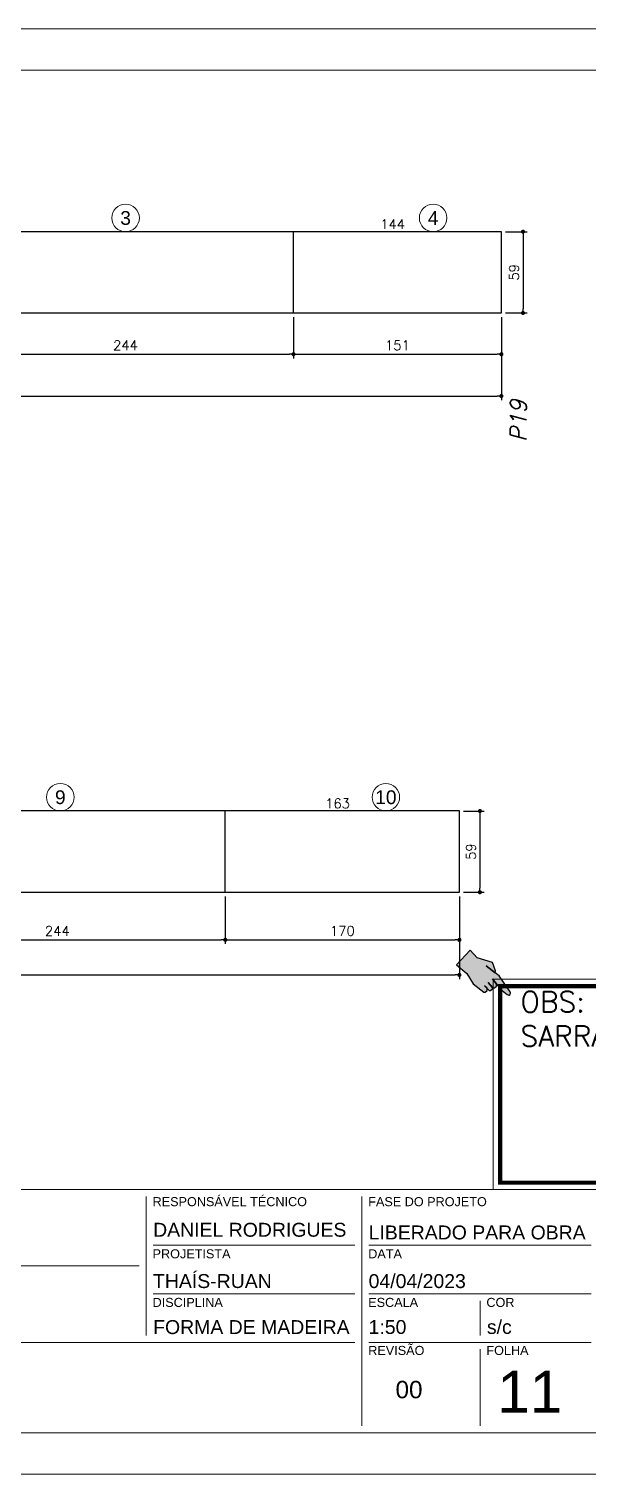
# Model space of a CAD drawing. Extents: x -20676 to 4767, y -817 to 14640.
# Drawn here: x -15244 to -14837, y 6382 to 7432 of the extents above; entities that cross this region are included whole.
import ezdxf
from ezdxf.enums import TextEntityAlignment as Align
from ezdxf.lldxf.tags import DXFTag

# ---------------------------------------------------------------- set-up
doc = ezdxf.new("R2010")
doc.units = 0
doc.header["$PDMODE"] = 2
doc.header["$PDSIZE"] = 10
doc.linetypes.add('CABLIN', pattern=[0.35, 0.25, -0.1])
doc.layers.get('0').update_dxf_attribs({"lineweight": 13})
doc.layers.get('Defpoints').update_dxf_attribs({"lineweight": 13})
for name, color, linetype, lineweight in [('contorno de painel', 7, 'Continuous', 13), ('cotas', 4, 'Continuous', 13), ('FOLHA MB', 7, 'Continuous', 13), ('HACHURACONCRETO', 7, 'Continuous', 13), ('Romaneio', 1, 'Continuous', 13), ('texto de viga', 7, 'Continuous', 13)]:
    doc.layers.add(name, color=color, linetype=linetype, lineweight=lineweight)
for name, color, linetype in [('Cota Sarrafo', 180, 'Continuous'), ('Painéis', 200, 'Continuous'), ('REGUA-80', 111, 'Continuous'), ('va165-sec', 5, 'DASHED')]:
    doc.layers.add(name, color=color, linetype=linetype)
doc.styles.add('ARIAL', font='arial.ttf', dxfattribs={"oblique": 15, "height": 25})
doc.styles.add('MB_C01', font='arial.ttf', dxfattribs={"height": 1.3})
doc.styles.add('MB_C02', font='arial.ttf', dxfattribs={"height": 2})
doc.styles.add('MB_C03', font='arial.ttf', dxfattribs={"height": 2.5})
doc.styles.add('MB_C04', font='arial.ttf', dxfattribs={"height": 6})
doc.styles.add('REGUA-120', font='ROMANS.shx', dxfattribs={"height": 15})
doc.styles.add('ROMANS', font='romans.shx')
tags = doc.linetypes.add('DASHED', pattern=[0.75, 0.5, -0.25]).pattern_tags.tags
tags[6:7] = [DXFTag(74, 4), DXFTag(75, 0), DXFTag(340, '0'), DXFTag(46, 1.0), DXFTag(50, 0.0), DXFTag(44, 0.0), DXFTag(45, 0.0)]
tags[4:5] = [DXFTag(74, 4), DXFTag(75, 0), DXFTag(340, '0'), DXFTag(46, 1.0), DXFTag(50, 0.0), DXFTag(44, 0.0), DXFTag(45, 0.0)]
doc.dimstyles.new('PAINEL', dxfattribs={"dimtxt": 7, "dimasz": 3, "dimexe": 3, "dimexo": 3, "dimgap": 3, "dimtad": 1, "dimdec": 1, "dimzin": 12, "dimdsep": 46, "dimtxsty": 'ROMANS', "dimblk": 'DOT', "dimcen": 0, "dimclrd": 4, "dimclre": 4, "dimclrt": 240, "dimadec": 1, "dimazin": 3, "dimtfac": 1, "dimtdec": 1, "dimtmove": 0, "dimatfit": 3, "dimfxl": 0, "dimtolj": 1, "dimtzin": 12, "dimarcsym": 0})
doc.dimstyles.new('projeto2', dxfattribs={"dimtxt": 7, "dimasz": 5, "dimexe": 1.25, "dimexo": 2.5, "dimgap": 2, "dimtad": 1, "dimdec": 1, "dimdsep": 46, "dimtxsty": 'ROMANS', "dimblk": 'OBLIQUE', "dimcen": 10, "dimdle": 1, "dimse1": 1, "dimse2": 1, "dimsd1": 1, "dimsd2": 1, "dimclrd": 256, "dimclre": 256, "dimclrt": 3, "dimadec": 0, "dimazin": 0, "dimtfac": 1, "dimtdec": 1, "dimtmove": 0, "dimatfit": 3, "dimldrblk": 'OBLIQUE', "dimfxl": 0, "dimlwd": -1, "dimlwe": -1, "dimarcsym": 0})

# ---------------------------------------------------------------- blocks, each defined once
blk = doc.blocks.new('A$Ceb89ac90')
at = {"color": 1}
for p, q in [((1086.3, 356.7), (70, 356.7)), ((763, 351.7), (763, 250.7)), ((919.6, 351.7), (919.6, 185)), ((914.6, 316.3), (768.1, 316.3)), ((1086.3, 316.3), (924.7, 316.3)), ((758, 301.2), (440.7, 301.2)), ((914.6, 281), (768.1, 281)), ((1086.3, 281), (924.7, 281)), ((1005.5, 275.9), (1005.5, 250.7)), ((914.6, 245.6), (440.7, 245.6)), ((1086.3, 245.6), (924.7, 245.6)), ((1005.5, 240.6), (1005.5, 185))]:
    blk.add_line(p, q, dxfattribs=at)
for points in [[(0, 1199.9), (0, 149.9), (1485, 149.9), (1485, 1199.9)], [(70, 1169.9), (70, 179.9), (1455, 179.9), (1455, 1169.9)]]:
    blk.add_lwpolyline(points, close=True, dxfattribs=at)
at = {"color": 6, "style": 'MB_C01'}
for s, height, p in [('RESPONSÁVEL TÉCNICO', 6.566, (767.7, 344.6)), ('FASE DO PROJETO', 6.566, (924.3, 344.6)), ('PROJETISTA', 6.57, (767.7, 306.7)), ('DATA', 6.57, (924.3, 306.7)), ('DISCIPLINA', 6.57, (767.7, 271.4)), ('ESCALA', 6.57, (924.3, 271.4)), ('COR', 6.57, (1010.1, 271.4)), ('REVISÃO', 6.57, (924.3, 236.5)), ('FOLHA', 6.57, (1010.1, 236.5))]:
    blk.add_text(s, height=height, dxfattribs=at).set_placement(p)
at = {"color": 5, "style": 'MB_C02'}
for s, p in [('DANIEL RODRIGUES', (768.1, 322.4)), ('FORMA DE MADEIRA', (768.1, 251.7))]:
    blk.add_text(s, height=10.102, dxfattribs=at).set_placement(p)
at = {"color": 5}
for tag, p, height, style in [('REV_05', (1103.1, 338.1), 10.1, 'MB_C02'), ('DATA_REV_05', (1151.5, 337.9), 10.1, 'MB_C02'), ('INFO_REV_05', (1228.1, 337.9), 10.1, 'MB_C02'), ('CLIENTE', (449.7, 328.8), 12.6, 'MB_C03'), ('FASE', (924.6, 320.5), 10.1, 'MB_C02'), ('REV_04', (1103.1, 312.8), 10.1, 'MB_C02'), ('DATA_REV_04', (1151.5, 312.7), 10.1, 'MB_C02'), ('INFO_REV_04', (1228.1, 312.7), 10.1, 'MB_C02'), ('PROJETISTA', (768, 285.1), 10.1, 'MB_C02'), ('DATA', (924.6, 285.1), 10.1, 'MB_C02'), ('REV_03', (1103.1, 287.6), 10.1, 'MB_C02'), ('DATA_REV_03', (1151.5, 287.4), 10.1, 'MB_C02'), ('INFO_REV_03', (1228.1, 287.4), 10.1, 'MB_C02'), ('OBRA', (449.7, 273.3), 12.6, 'MB_C03'), ('REV_02', (1103.1, 262.3), 10.1, 'MB_C02'), ('DATA_REV_02', (1151.5, 262.1), 10.1, 'MB_C02'), ('INFO_REV_02', (1228.1, 262.1), 10.1, 'MB_C02'), ('ESC', (924.6, 251.8), 10.1, 'MB_C02'), ('COR', (1010.5, 251.8), 10.1, 'MB_C02'), ('REV_01', (1103.1, 237.1), 10.1, 'MB_C02'), ('DATA_REV_01', (1151.5, 236.9), 10.1, 'MB_C02'), ('INFO_REV_01', (1228.1, 236.9), 10.1, 'MB_C02'), ('PAVIMENTO', (449.7, 215.3), 12.6, 'MB_C03'), ('FL', (1018.1, 194.7), 30.3, 'MB_C04'), ('REV_00', (1103.1, 211.8), 10.1, 'MB_C02'), ('DATA_REV_00', (1151.5, 211.6), 10.1, 'MB_C02'), ('EMISSÃO_INICIAL', (1228.1, 211.6), 10.1, 'MB_C02'), ('REV', (944.1, 205), 12.6, 'MB_C03')]:
    blk.add_attdef(tag, p, '', height=height, dxfattribs=dict(at, style=style))
at = {"color": 6, "style": 'MB_C02'}
for tag, p in [('ENDEREÇO_CLIENTE', (449.7, 307.8)), ('ENDEREÇO_OBRA', (449.7, 252.7)), ('TIPO_DE_PROJETO', (449.7, 192.3))]:
    blk.add_attdef(tag, p, '', height=10.1, dxfattribs=at)
blk = doc.blocks.new('INDICADOR')
at = {"layer": 'va165-sec', "ltscale": 100}
blk.add_hatch(color=61, dxfattribs=at).paths.add_polyline_path([(-59.7, -24.5), (-37.5, -24.3), (-35.4, -22.8), (-34.7, -18.5), (-36.9, -15.9), (-32.1, -16.5), (-29.9, -15.1), (-29.3, -11.2), (-31.5, -8.9), (-29.5, -9.3), (-27.5, -7.7), (-26.6, -3.4), (-28.9, -0.4), (-18.5, -2.8), (-3.7, -3.1), (-0.7, -1.9), (0, 0), (-1.3, 2.8), (-2.9, 3.5), (-33.7, 13.2), (-42.6, 13.1), (-44, 16), (-56.7, 23.9), (-82.1, 13.8), (-99.5, 16.7), (-102.1, -17), (-79.1, -17.5)])
at = {"layer": 'REGUA-80', "color": 1}
blk.add_lwpolyline([(-102.1, -17), (-79.1, -17.5), (-59.7, -24.5), (-37.5, -24.3), (-35.4, -22.8), (-34.7, -18.5), (-36.9, -15.9), (-43.1, -15.1), (-32.1, -16.5), (-29.9, -15.1), (-29.3, -11.2), (-31.5, -8.9), (-41.5, -7), (-29.5, -9.3), (-27.5, -7.7), (-26.6, -3.4), (-28.9, -0.4), (-39.8, 2.2), (-18.5, -2.8), (-3.7, -3.1), (-0.7, -1.9), (0, 0), (-1.3, 2.8), (-2.9, 3.5), (-33.7, 13.2), (-42.6, 13.1), (-61.9, 12.9), (-42.6, 13.1), (-44, 16), (-56.7, 23.9), (-82.1, 13.8), (-99.5, 16.7), (-102.1, -17)], dxfattribs=at)
blk = doc.blocks.new('DEDADA')
at = {"linetype": 'Continuous', "ltscale": 100, "xscale": 0.5000000000004939, "yscale": 0.5000000000004939, "zscale": 0.5000000000004939, "rotation": 321.5463332659798}
blk.add_blockref('INDICADOR', (63.1, 17), dxfattribs=at)
blk = doc.blocks.new('FDSFSDFSDF')
at = {"layer": 'HACHURACONCRETO'}
h = blk.add_hatch(color=1, dxfattribs=at)
h.dxf.hatch_style = 1
h.paths.add_polyline_path([(-20956.4, 7327.5), (-20960.7, 7328.3), (-20960.7, 7307.2), (-20956.4, 7306.3)], flags=17)
h.paths.add_polyline_path([(-20951, 7329.3), (-20956.4, 7327.5), (-20956.4, 7306.3), (-20961.8, 7304.5), (-20953.7, 7289.8), (-20945.6, 7310), (-20951, 7308.2)])
h.paths.add_polyline_path([(-20961.8, 7304.5), (-20966.1, 7305.3), (-20958, 7290.7), (-20953.7, 7289.8)])
h.paths.add_polyline_path([(-20956.4, 7306.3), (-20960.7, 7307.2), (-20966.1, 7305.3), (-20961.8, 7304.5)])
h.paths.add_polyline_path([(-20945.6, 7310), (-20949.9, 7310.8), (-20951, 7310.4), (-20951, 7308.2)], flags=17)
h.paths.add_polyline_path([(-20951, 7329.3), (-20955.3, 7330.1), (-20960.7, 7328.3), (-20956.4, 7327.5)])
h = blk.add_hatch(color=253, dxfattribs=at)
h.dxf.hatch_style = 1
h.paths.add_polyline_path([(-20876.3, 7294.9), (-20913.5, 7302), (-21015.7, 7267.8), (-20978.5, 7260.6)])
h.paths.add_polyline_path([(-21015.7, 7267.8), (-21015.7, 7263.5), (-20978.5, 7256.4), (-20978.5, 7260.6)])
h.paths.add_polyline_path([(-20876.3, 7290.6), (-20876.3, 7294.9), (-20978.5, 7260.6), (-20978.5, 7256.4)])
h = blk.add_hatch(dxfattribs=at)
h.set_pattern_fill('ANSI31', color=252, scale=0.409149, angle=150)
h.set_pattern_definition([(195, (7609.989, -2957.4306), (0.336218163, -1.254783266), [])])
h.paths.add_polyline_path([(-20992.2, 7258.9), (-20992.2, 7259), (-21002, 7260.9), (-21002, 7255.6)])
h.paths.add_polyline_path([(-20876.3, 7285.4), (-20876.3, 7290.6), (-20978.5, 7256.4), (-20978.5, 7251.1)])
h = blk.add_hatch(dxfattribs=at)
h.set_pattern_fill('ANSI31', color=252, scale=0.409149)
h.set_pattern_definition([(45, (7609.989, -2957.4306), (-0.918565103, 0.918565103), [])])
h.paths.add_polyline_path([(-21002, 7260.9), (-21015.7, 7263.5), (-21015.7, 7258.3), (-21002, 7255.6)])
h.paths.add_polyline_path([(-20978.5, 7256.4), (-20992.2, 7259), (-20992.2, 7253.8), (-20978.5, 7251.1)])
at = {"color": 0, "linetype": 'Continuous', "lineweight": 0, "extrusion": (5.55112e-17, 0.967349, 0.253449)}
for p, q in [((-20960.7, 7328.3), (-20955.3, 7330.1)), ((-20951, 7329.3), (-20956.4, 7327.5)), ((-20951, 7329.3), (-20955.3, 7330.1)), ((-20951, 7308.2), (-20951, 7329.3)), ((-20956.4, 7327.5), (-20960.7, 7328.3)), ((-20960.7, 7307.2), (-20960.7, 7328.3)), ((-20956.4, 7327.5), (-20956.4, 7306.3)), ((-20953.7, 7289.8), (-20945.6, 7310)), ((-20951, 7310.4), (-20949.9, 7310.8)), ((-20945.6, 7310), (-20951, 7308.2)), ((-20945.6, 7310), (-20949.9, 7310.8)), ((-20913.5, 7302), (-21015.7, 7267.8)), ((-20966.1, 7305.3), (-20960.7, 7307.2)), ((-20961.8, 7304.5), (-20966.1, 7305.3)), ((-20958, 7290.7), (-20966.1, 7305.3)), ((-20956.4, 7306.3), (-20961.8, 7304.5)), ((-20961.8, 7304.5), (-20953.7, 7289.8)), ((-20956.4, 7306.3), (-20960.7, 7307.2)), ((-20876.3, 7294.9), (-20913.5, 7302)), ((-20978.5, 7260.6), (-20876.3, 7294.9)), ((-20876.3, 7290.6), (-20978.5, 7256.4)), ((-20876.3, 7290.6), (-20978.5, 7256.4)), ((-20953.7, 7289.8), (-20958, 7290.7)), ((-20876.3, 7290.6), (-20876.3, 7294.9)), ((-20876.3, 7290.6), (-20876.3, 7285.4)), ((-20876.3, 7285.4), (-20978.5, 7251.1)), ((-21015.7, 7267.8), (-20978.5, 7260.6)), ((-21015.7, 7263.5), (-21015.7, 7267.8)), ((-21015.7, 7263.5), (-21015.7, 7258.3)), ((-21015.7, 7263.5), (-21002, 7260.9)), ((-20978.5, 7256.4), (-21015.7, 7263.5)), ((-21002, 7255.6), (-21015.7, 7258.3)), ((-21002, 7260.9), (-21002, 7255.6)), ((-20992.2, 7258.9), (-21002, 7255.6)), ((-20978.5, 7256.4), (-20992.2, 7259)), ((-20992.2, 7259), (-20992.2, 7253.8)), ((-20978.5, 7256.4), (-20978.5, 7260.6)), ((-20978.5, 7256.4), (-20978.5, 7251.1)), ((-20978.5, 7251.1), (-20992.2, 7253.8))]:
    blk.add_line(p, q, dxfattribs=at)
blk.add_lwpolyline([(-21164.5, 7392.8), (-20724.6, 7392.8), (-20724.6, 7240), (-21164.5, 7240)], close=True)
at = {"const_width": 3}
blk.add_lwpolyline([(-21159.5, 7387.8), (-20729.6, 7387.8), (-20729.6, 7245), (-21159.5, 7245)], close=True, dxfattribs=at)
at = {"lineweight": 5, "xscale": 0.8622490710097133, "yscale": 0.8622490710097133, "zscale": 0.2874163570032379}
blk.add_blockref('DEDADA', (-21206.7, 7367), dxfattribs=at)
at = {"layer": 'contorno de painel', "linetype": 'CABLIN', "insert": (-21144.8, 7383.9), "char_height": 15, "attachment_point": 1, "style": 'ROMANS'}
blk.add_mtext_dynamic_manual_height_columns('OBS: VISTA DO PAINEL "POR CIMA" (O SARRAFO ESTÁ "POR BAIXO")', width=429.807, gutter_width=45, heights=[0], dxfattribs=at)
blk = doc.blocks.new('_Dot')
at = {"color": 0, "linetype": 'ByBlock', "lineweight": -2}
blk.add_line((-0.5, 0), (-1, 0), dxfattribs=at)
at = {"color": 0, "linetype": 'ByBlock', "const_width": 0.5}
blk.add_lwpolyline([(-0.25, 0, 1), (0.25, 0, 1)], format="xyb", close=True, dxfattribs=at)
blk = doc.blocks.new('*D834')
at = {"layer": 'cotas', "color": 4, "lineweight": -2, "transparency": 16777216}
for p, q in [((-15783.4, 7222.9), (-15783.4, 7162.5)), ((-14900.4, 7222.9), (-14900.4, 7162.5)), ((-15780.4, 7165.5), (-14903.4, 7165.5))]:
    blk.add_line(p, q, dxfattribs=at)
at = {"layer": 'Defpoints', "color": 0, "transparency": 16777216}
for p in [(-15783.4, 7225.9), (-14900.4, 7225.9), (-14900.4, 7165.5)]:
    blk.add_point(p, dxfattribs=at)
at = {"layer": 'cotas', "color": 4, "lineweight": -2, "transparency": 16777216, "xscale": 3, "yscale": 3, "zscale": 3, "rotation": 180}
blk.add_blockref('_Dot', (-15783.4, 7165.5), dxfattribs=at)
at = {"layer": 'cotas', "color": 4, "lineweight": -2, "transparency": 16777216, "xscale": 3, "yscale": 3, "zscale": 3}
blk.add_blockref('_Dot', (-14900.4, 7165.5), dxfattribs=at)
at = {"layer": 'cotas', "color": 240, "transparency": 16777216, "insert": (-15341.9, 7172), "char_height": 7, "attachment_point": 5, "style": 'ROMANS'}
blk.add_mtext('\\A1;883', dxfattribs=at)
blk = doc.blocks.new('*D837')
at = {"layer": 'cotas', "color": 4, "lineweight": -2, "transparency": 16777216}
for p, q in [((-15295.4, 7222.9), (-15295.4, 7192.9)), ((-15051.4, 7222.9), (-15051.4, 7192.9)), ((-15292.4, 7195.9), (-15054.4, 7195.9))]:
    blk.add_line(p, q, dxfattribs=at)
at = {"layer": 'Defpoints', "color": 0, "transparency": 16777216}
for p in [(-15295.4, 7225.9), (-15051.4, 7225.9), (-15051.4, 7195.9)]:
    blk.add_point(p, dxfattribs=at)
at = {"layer": 'cotas', "color": 4, "lineweight": -2, "transparency": 16777216, "xscale": 3, "yscale": 3, "zscale": 3, "rotation": 180}
blk.add_blockref('_Dot', (-15295.4, 7195.9), dxfattribs=at)
at = {"layer": 'cotas', "color": 4, "lineweight": -2, "transparency": 16777216, "xscale": 3, "yscale": 3, "zscale": 3}
blk.add_blockref('_Dot', (-15051.4, 7195.9), dxfattribs=at)
at = {"layer": 'cotas', "color": 240, "transparency": 16777216, "insert": (-15173.4, 7202.4), "char_height": 7, "attachment_point": 5, "style": 'ROMANS'}
blk.add_mtext('\\A1;244', dxfattribs=at)
blk = doc.blocks.new('*D838')
at = {"layer": 'cotas', "color": 4, "lineweight": -2, "transparency": 16777216}
for p, q in [((-15051.4, 7222.9), (-15051.4, 7192.9)), ((-14900.4, 7222.9), (-14900.4, 7192.9)), ((-15048.4, 7195.9), (-14903.4, 7195.9))]:
    blk.add_line(p, q, dxfattribs=at)
at = {"layer": 'Defpoints', "color": 0, "transparency": 16777216}
for p in [(-15051.4, 7225.9), (-14900.4, 7225.9), (-14900.4, 7195.9)]:
    blk.add_point(p, dxfattribs=at)
at = {"layer": 'cotas', "color": 4, "lineweight": -2, "transparency": 16777216, "xscale": 3, "yscale": 3, "zscale": 3, "rotation": 180}
blk.add_blockref('_Dot', (-15051.4, 7195.9), dxfattribs=at)
at = {"layer": 'cotas', "color": 4, "lineweight": -2, "transparency": 16777216, "xscale": 3, "yscale": 3, "zscale": 3}
blk.add_blockref('_Dot', (-14900.4, 7195.9), dxfattribs=at)
at = {"layer": 'cotas', "color": 240, "transparency": 16777216, "insert": (-14975.9, 7202.4), "char_height": 7, "attachment_point": 5, "style": 'ROMANS'}
blk.add_mtext('\\A1;151', dxfattribs=at)
blk = doc.blocks.new('*D839')
at = {"layer": 'cotas', "color": 4, "lineweight": -2, "transparency": 16777216}
for p, q in [((-14897.4, 7284.9), (-14881.7, 7284.9)), ((-14884.7, 7281.9), (-14884.7, 7228.9)), ((-14897.4, 7225.9), (-14881.7, 7225.9))]:
    blk.add_line(p, q, dxfattribs=at)
at = {"layer": 'Defpoints', "color": 0, "transparency": 16777216}
for p in [(-14900.4, 7284.9), (-14900.4, 7225.9), (-14884.7, 7225.9)]:
    blk.add_point(p, dxfattribs=at)
at = {"layer": 'cotas', "color": 4, "lineweight": -2, "transparency": 16777216, "xscale": 3, "yscale": 3, "zscale": 3}
for p, rotation in [((-14884.7, 7284.9), 90), ((-14884.7, 7225.9), 270)]:
    blk.add_blockref('_Dot', p, dxfattribs=dict(at, rotation=rotation))
at = {"layer": 'cotas', "color": 240, "transparency": 16777216, "insert": (-14891.2, 7255.4), "char_height": 7, "attachment_point": 5, "rotation": 90, "style": 'ROMANS'}
blk.add_mtext('\\A1;59', dxfattribs=at)
blk = doc.blocks.new('*D844')
at = {"layer": 'cotas', "color": 4, "lineweight": -2, "transparency": 16777216}
for p, q in [((-15832.9, 6802), (-15832.9, 6741.9)), ((-14930.9, 6802), (-14930.9, 6741.9)), ((-15829.9, 6744.9), (-14933.9, 6744.9))]:
    blk.add_line(p, q, dxfattribs=at)
at = {"layer": 'Defpoints', "color": 0, "transparency": 16777216}
for p in [(-15832.9, 6805), (-14930.9, 6805), (-14930.9, 6744.9)]:
    blk.add_point(p, dxfattribs=at)
at = {"layer": 'cotas', "color": 4, "lineweight": -2, "transparency": 16777216, "xscale": 3, "yscale": 3, "zscale": 3, "rotation": 180}
blk.add_blockref('_Dot', (-15832.9, 6744.9), dxfattribs=at)
at = {"layer": 'cotas', "color": 4, "lineweight": -2, "transparency": 16777216, "xscale": 3, "yscale": 3, "zscale": 3}
blk.add_blockref('_Dot', (-14930.9, 6744.9), dxfattribs=at)
at = {"layer": 'cotas', "color": 240, "transparency": 16777216, "insert": (-15381.9, 6751.4), "char_height": 7, "attachment_point": 5, "style": 'ROMANS'}
blk.add_mtext('\\A1;902', dxfattribs=at)
blk = doc.blocks.new('*D847')
at = {"layer": 'cotas', "color": 4, "lineweight": -2, "transparency": 16777216}
for p, q in [((-15344.9, 6802), (-15344.9, 6767.4)), ((-15100.9, 6802), (-15100.9, 6767.4)), ((-15341.9, 6770.4), (-15103.9, 6770.4))]:
    blk.add_line(p, q, dxfattribs=at)
at = {"layer": 'Defpoints', "color": 0, "transparency": 16777216}
for p in [(-15344.9, 6805), (-15100.9, 6805), (-15100.9, 6770.4)]:
    blk.add_point(p, dxfattribs=at)
at = {"layer": 'cotas', "color": 4, "lineweight": -2, "transparency": 16777216, "xscale": 3, "yscale": 3, "zscale": 3, "rotation": 180}
blk.add_blockref('_Dot', (-15344.9, 6770.4), dxfattribs=at)
at = {"layer": 'cotas', "color": 4, "lineweight": -2, "transparency": 16777216, "xscale": 3, "yscale": 3, "zscale": 3}
blk.add_blockref('_Dot', (-15100.9, 6770.4), dxfattribs=at)
at = {"layer": 'cotas', "color": 240, "transparency": 16777216, "insert": (-15222.9, 6776.9), "char_height": 7, "attachment_point": 5, "style": 'ROMANS'}
blk.add_mtext('\\A1;244', dxfattribs=at)
blk = doc.blocks.new('*D848')
at = {"layer": 'cotas', "color": 4, "lineweight": -2, "transparency": 16777216}
for p, q in [((-15100.9, 6802), (-15100.9, 6767.4)), ((-14930.9, 6802), (-14930.9, 6767.4)), ((-15097.9, 6770.4), (-14933.9, 6770.4))]:
    blk.add_line(p, q, dxfattribs=at)
at = {"layer": 'Defpoints', "color": 0, "transparency": 16777216}
for p in [(-15100.9, 6805), (-14930.9, 6805), (-14930.9, 6770.4)]:
    blk.add_point(p, dxfattribs=at)
at = {"layer": 'cotas', "color": 4, "lineweight": -2, "transparency": 16777216, "xscale": 3, "yscale": 3, "zscale": 3, "rotation": 180}
blk.add_blockref('_Dot', (-15100.9, 6770.4), dxfattribs=at)
at = {"layer": 'cotas', "color": 4, "lineweight": -2, "transparency": 16777216, "xscale": 3, "yscale": 3, "zscale": 3}
blk.add_blockref('_Dot', (-14930.9, 6770.4), dxfattribs=at)
at = {"layer": 'cotas', "color": 240, "transparency": 16777216, "insert": (-15015.9, 6776.9), "char_height": 7, "attachment_point": 5, "style": 'ROMANS'}
blk.add_mtext('\\A1;170', dxfattribs=at)
blk = doc.blocks.new('*D849')
at = {"layer": 'cotas', "color": 4, "lineweight": -2, "transparency": 16777216}
for p, q in [((-14927.9, 6864), (-14913, 6864)), ((-14916, 6861), (-14916, 6808)), ((-14927.9, 6805), (-14913, 6805))]:
    blk.add_line(p, q, dxfattribs=at)
at = {"layer": 'Defpoints', "color": 0, "transparency": 16777216}
for p in [(-14930.9, 6864), (-14930.9, 6805), (-14916, 6805)]:
    blk.add_point(p, dxfattribs=at)
at = {"layer": 'cotas', "color": 4, "lineweight": -2, "transparency": 16777216, "xscale": 3, "yscale": 3, "zscale": 3}
for p, rotation in [((-14916, 6864), 90), ((-14916, 6805), 270)]:
    blk.add_blockref('_Dot', p, dxfattribs=dict(at, rotation=rotation))
at = {"layer": 'cotas', "color": 240, "transparency": 16777216, "insert": (-14922.5, 6834.5), "char_height": 7, "attachment_point": 5, "rotation": 90, "style": 'ROMANS'}
blk.add_mtext('\\A1;59', dxfattribs=at)
blk = doc.blocks.new('*D2562')
at = {"layer": 'Defpoints', "color": 0, "transparency": 16777216}
for p in [(-15051.4, 7284.9), (-14907.4, 7284.9), (-14907.4, 7284.9)]:
    blk.add_point(p, dxfattribs=at)
at = {"layer": 'Cota Sarrafo', "color": 3, "transparency": 16777216, "insert": (-14979.4, 7290.4), "char_height": 7, "attachment_point": 5, "style": 'ROMANS'}
blk.add_mtext('144', dxfattribs=at)
blk = doc.blocks.new('_OBLIQUE')
at = {"color": 0, "linetype": 'ByBlock', "lineweight": -2}
for p, q in [((0, 0), (-1, 0)), ((-0.5, -0.5), (0.5, 0.5))]:
    blk.add_line(p, q, dxfattribs=at)
blk = doc.blocks.new('*D2566')
at = {"layer": 'Defpoints', "color": 0, "transparency": 16777216}
for p in [(-15100.9, 6864), (-14937.9, 6864), (-14937.9, 6864)]:
    blk.add_point(p, dxfattribs=at)
at = {"layer": 'Cota Sarrafo', "color": 3, "transparency": 16777216, "insert": (-15019.4, 6869.5), "char_height": 7, "attachment_point": 5, "style": 'ROMANS'}
blk.add_mtext('163', dxfattribs=at)

msp = doc.modelspace()

# ---------------------------------------------------------------- linework, layer by layer
at = {"layer": 'Painéis', "color": 6}
for p, q in [((-15051.37, 7225.89), (-15051.37, 7284.89)), ((-15100.94, 6805.04), (-15100.94, 6864.04))]:
    msp.add_line(p, q, dxfattribs=at)
for points in [[(-14900.37, 7284.89), (-15783.37, 7284.89), (-15783.37, 7225.89), (-14900.37, 7225.89)], [(-14930.94, 6864.04), (-14949.94, 6864.04), (-15832.94, 6864.04), (-15832.94, 6805.04), (-14930.94, 6805.04)]]:
    msp.add_lwpolyline(points, close=True, dxfattribs=at)
at = {"layer": 'Romaneio'}
for centre in [(-15173.32, 7294.89), (-14949.97, 7294.89), (-15220.71, 6874.04), (-14984.3, 6874.04)]:
    msp.add_circle(centre, 10, dxfattribs=at)

# ---------------------------------------------------------------- block references
ref = msp.add_blockref('A$Ceb89ac90', (-15921.4, 6232.32))
ref.add_attrib('FL', '11', (-14903.31, 6427), dxfattribs={"color": 5, "height": 30.306, "style": 'MB_C04'})
ref.add_attrib('REV', '00', (-14977.29, 6437.35), dxfattribs={"color": 5, "height": 12.628, "style": 'MB_C03'})
ref.add_attrib('COR', 's/c', (-14910.92, 6484.09), dxfattribs={"color": 5, "height": 10.102, "style": 'MB_C02'})
ref.add_attrib('ESC', '1:50', (-14996.83, 6484.09), dxfattribs={"color": 5, "height": 10.102, "style": 'MB_C02'})
ref.add_attrib('FASE', 'LIBERADO PARA OBRA', (-14996.83, 6552.78), dxfattribs={"color": 5, "height": 10.102, "style": 'MB_C02'})
ref.add_attrib('DATA', '04/04/2023', (-14996.83, 6517.43), dxfattribs={"color": 5, "height": 10.102, "style": 'MB_C02'})
ref.add_attrib('PROJETISTA', 'THAÍS-RUAN', (-15153.41, 6517.43), dxfattribs={"color": 5, "height": 10.102, "style": 'MB_C02'})
at = {"layer": 'FOLHA MB'}
msp.add_blockref('FDSFSDFSDF', (6258.22, -650.99), dxfattribs=at)

# ---------------------------------------------------------------- texts
at = {"layer": 'Romaneio', "color": 7, "style": 'ARIAL'}
for s, p in [('3', (-15173.32, 7294.89)), ('4', (-14949.97, 7294.89)), ('9', (-15220.71, 6874.04)), ('10', (-14984.3, 6874.04))]:
    msp.add_text(s, height=10, dxfattribs=at).set_placement(p, align=Align.MIDDLE_CENTER)
at = {"layer": 'texto de viga', "color": 215, "style": 'REGUA-120', "oblique": 15}
msp.add_text('P19', height=11.752, rotation=90, dxfattribs=at).set_placement((-14882.2, 7132.07))

# ---------------------------------------------------------------- dimensions: what is measured, and where the dimension line sits
at = {"layer": 'Cota Sarrafo'}
for base, p1, p2, picture, middle in [((-14907.37, 7284.89), (-15051.37, 7284.89), (-14907.37, 7284.89), '*D2562', (-14979.37, 7290.39)), ((-14937.94, 6864.04), (-15100.94, 6864.04), (-14937.94, 6864.04), '*D2566', (-15019.44, 6869.54))]:
    dim = msp.add_linear_dim(base=base, p1=p1, p2=p2, dimstyle='projeto2', dxfattribs=at)
    dim.commit()
    dim.dimension.update_dxf_attribs({"geometry": picture, "text_midpoint": middle})
at = {"layer": 'cotas', "color": 6}
for base, p1, p2, picture, middle in [((-14884.72, 7225.89), (-14900.37, 7284.89), (-14900.37, 7225.89), '*D839', (-14891.22, 7255.39)), ((-14915.97, 6805.04), (-14930.94, 6864.04), (-14930.94, 6805.04), '*D849', (-14922.47, 6834.54))]:
    dim = msp.add_linear_dim(base=base, p1=p1, p2=p2, angle=90, dimstyle='PAINEL', override={"dimarcsym": 2}, dxfattribs=at)
    dim.commit()
    dim.dimension.update_dxf_attribs({"geometry": picture, "text_midpoint": middle})
for base, p1, p2, picture, middle in [((-14900.37, 7165.49), (-15783.37, 7225.89), (-14900.37, 7225.89), '*D834', (-15341.87, 7171.99)), ((-15051.37, 7195.86), (-15295.37, 7225.89), (-15051.37, 7225.89), '*D837', (-15173.37, 7202.36)), ((-14900.37, 7195.86), (-15051.37, 7225.89), (-14900.37, 7225.89), '*D838', (-14975.87, 7202.36)), ((-14930.94, 6744.94), (-15832.94, 6805.04), (-14930.94, 6805.04), '*D844', (-15381.94, 6751.44)), ((-15100.94, 6770.45), (-15344.94, 6805.04), (-15100.94, 6805.04), '*D847', (-15222.94, 6776.95)), ((-14930.94, 6770.45), (-15100.94, 6805.04), (-14930.94, 6805.04), '*D848', (-15015.94, 6776.95))]:
    dim = msp.add_linear_dim(base=base, p1=p1, p2=p2, dimstyle='PAINEL', override={"dimarcsym": 2}, dxfattribs=at)
    dim.commit()
    dim.dimension.update_dxf_attribs({"geometry": picture, "text_midpoint": middle})

doc.saveas('drawing.dxf')
